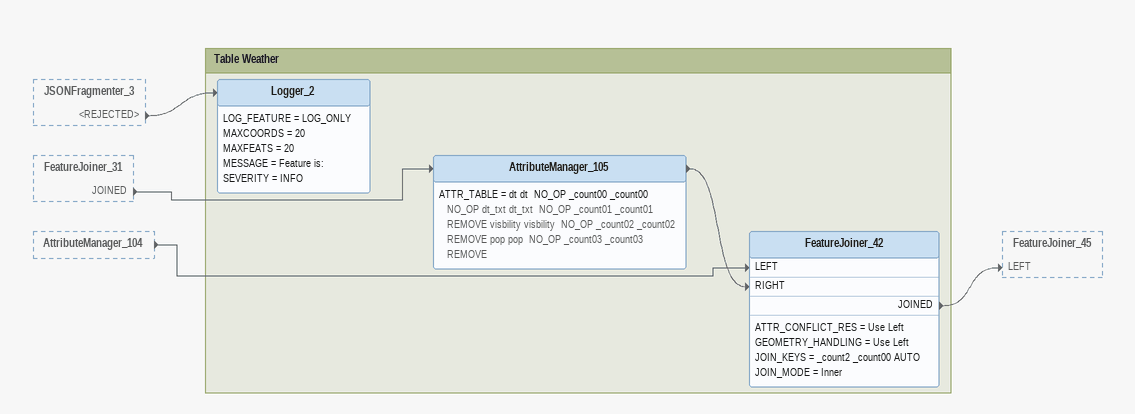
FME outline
JSONFragmenter_3 [outside]
    <REJECTED> -> Logger_2
FeatureJoiner_31 [outside]
    JOINED -> AttributeManager_105
AttributeManager_104 [outside]
    -> FeatureJoiner_42 [LEFT]

Bookmark: Table Weather
AttributeManager_105
    ATTR_TABLE = dt dt  NO_OP _count00 _count00  NO_OP dt_txt dt_txt  NO_OP _count01 _count01  REMOVE visbility visbility  NO_OP _count02 _count02  REMOVE pop pop  NO_OP _count03 _count03  REMOVE
    -> FeatureJoiner_42 [RIGHT]
FeatureJoiner_42
    ATTR_CONFLICT_RES = Use Left
    GEOMETRY_HANDLING = Use Left
    JOIN_KEYS = _count2 _count00 AUTO
    JOIN_MODE = Inner
    JOINED -> FeatureJoiner_45 [LEFT]
Logger_2
    LOG_FEATURE = LOG_ONLY
    MAXCOORDS = 20
    MAXFEATS = 20
    MESSAGE = Feature is:
    SEVERITY = INFO
